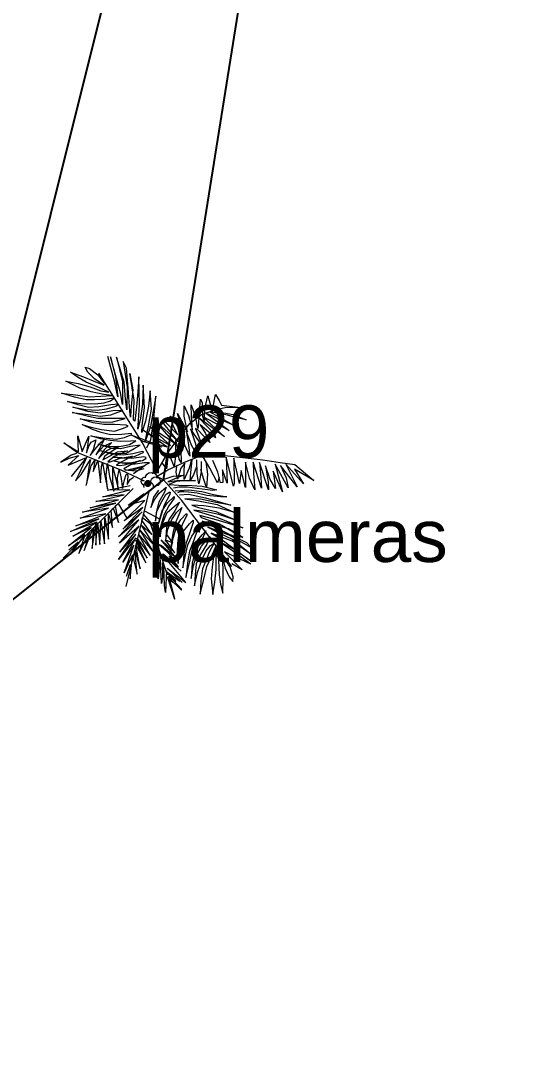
# Model space of a CAD drawing. Header units: metres. Extents: x 859577 to 860336, y 1645916 to 1646650.
# Drawn here: x 859942.75 to 859947.53, y 1645985.67 to 1645995.6 of the extents above; entities that cross this region are included whole.
import ezdxf

# ---------------------------------------------------------------- set-up
doc = ezdxf.new("R2010")
doc.units = ezdxf.units.M
doc.layers.add('A-CALZADA', color=252, linetype='Continuous')
for name, color, linetype, lineweight in [('HATCH', 253, 'Continuous', 0), ('palmeras', 174, 'Continuous', 100), ('VEGETATION', 7, 'Continuous', 0)]:
    doc.layers.add(name, color=color, linetype=linetype, lineweight=lineweight)
doc.styles.get("Standard").update_dxf_attribs({"font": 'arial.ttf'})

# ---------------------------------------------------------------- blocks, each defined once
blk = doc.blocks.new('06092026_CAMPO')
at = {"layer": 'palmeras'}
blk.add_point((859943.9624, 1645991.1666, 38.9609), dxfattribs=at)
for s, p in [('p29', (859943.9624, 1645991.4166)), ('palmeras', (859943.9624, 1645990.4166))]:
    blk.add_text(s, height=0.5, dxfattribs=at).set_placement(p)
blk = doc.blocks.new('*U19')
at = {"layer": 'VEGETATION', "extrusion": (-5.08599e-09, -1.37735e-08, 1)}
for p, q in [((18816.6199, 35232.39, 0), (18816.5844, 35232.5218, 0)), ((18816.6511, 35232.3271, 0), (18816.598, 35232.5192, 0)), ((18816.598, 35232.5192, 0), (18816.6243, 35232.4117, 0)), ((18816.6716, 35232.385, 0), (18816.6298, 35232.518, 0)), ((18816.6298, 35232.518, 0), (18816.662, 35232.3861, 0)), ((18816.4779, 35232.4379, 0), (18816.4631, 35232.4655, 0)), ((18816.4631, 35232.4655, 0), (18816.4869, 35232.4572, 0)), ((18816.4869, 35232.4572, 0), (18816.5314, 35232.4246, 0)), ((18816.6835, 35232.46, 0), (18816.6657, 35232.4949, 0)), ((18816.6657, 35232.4949, 0), (18816.6868, 35232.3584, 0)), ((18816.6946, 35232.329, 0), (18816.6835, 35232.46, 0)), ((18816.4259, 35232.4089, 0), (18816.3852, 35232.4381, 0)), ((18816.3852, 35232.4381, 0), (18816.4547, 35232.4132, 0)), ((18816.4693, 35232.385, 0), (18816.4259, 35232.4089, 0)), ((18816.4547, 35232.4132, 0), (18816.5066, 35232.3923, 0)), ((18816.5136, 35232.4023, 0), (18816.4779, 35232.4379, 0)), ((18816.5624, 35232.368, 0), (18816.5136, 35232.4023, 0)), ((18816.5314, 35232.4246, 0), (18816.5674, 35232.3745, 0)), ((18816.5351, 35232.4327, 0), (18816.7704, 35232.0552)), ((18816.6243, 35232.4117, 0), (18816.6381, 35232.3062, 0)), ((18816.7242, 35232.2889, 0), (18816.7009, 35232.4312, 0)), ((18816.7009, 35232.4312, 0), (18816.7169, 35232.3433, 0)), ((18816.7495, 35232.4129, 0), (18816.7441, 35232.3331, 0)), ((18816.7523, 35232.2632, 0), (18816.7495, 35232.4129, 0)), ((18816.4342, 35232.3521, 0), (18816.3592, 35232.3905, 0)), ((18816.3592, 35232.3905, 0), (18816.4252, 35232.3769, 0)), ((18816.4252, 35232.3769, 0), (18816.4904, 35232.3594, 0)), ((18816.4954, 35232.3341, 0), (18816.4342, 35232.3521, 0)), ((18816.5401, 35232.3538, 0), (18816.4693, 35232.385, 0)), ((18816.4904, 35232.3594, 0), (18816.547, 35232.3386, 0)), ((18816.5066, 35232.3923, 0), (18816.5624, 35232.368, 0)), ((18816.5903, 35232.3318, 0), (18816.5401, 35232.3538, 0)), ((18816.6381, 35232.3062, 0), (18816.6199, 35232.39, 0)), ((18816.662, 35232.3861, 0), (18816.663, 35232.2653, 0)), ((18816.6791, 35232.2945, 0), (18816.6716, 35232.385, 0)), ((18816.6868, 35232.3584, 0), (18816.686, 35232.2377, 0)), ((18816.7169, 35232.3433, 0), (18816.7072, 35232.2386, 0)), ((18816.7734, 35232.3693, 0), (18816.7699, 35232.2679, 0)), ((18816.7799, 35232.2477, 0), (18816.7734, 35232.3693, 0)), ((18816.4054, 35232.3045, 0), (18816.3364, 35232.3267, 0)), ((18816.3364, 35232.3267, 0), (18816.411, 35232.3175, 0)), ((18816.4687, 35232.29, 0), (18816.4054, 35232.3045, 0)), ((18816.411, 35232.3175, 0), (18816.4884, 35232.3072, 0)), ((18816.5138, 35232.2906, 0), (18816.4687, 35232.29, 0)), ((18816.4884, 35232.3072, 0), (18816.5471, 35232.3108, 0)), ((18816.5626, 35232.3183, 0), (18816.4954, 35232.3341, 0)), ((18816.5674, 35232.2925, 0), (18816.5138, 35232.2906, 0)), ((18816.547, 35232.3386, 0), (18816.5903, 35232.3318, 0)), ((18816.5471, 35232.3108, 0), (18816.6049, 35232.3137, 0)), ((18816.6049, 35232.3137, 0), (18816.5626, 35232.3183, 0)), ((18816.5643, 35232.2741, 0), (18816.5987, 35232.2851, 0)), ((18816.6181, 35232.2999, 0), (18816.5674, 35232.2925, 0)), ((18816.5987, 35232.2851, 0), (18816.6181, 35232.2999, 0)), ((18816.663, 35232.2653, 0), (18816.6511, 35232.3271, 0)), ((18816.686, 35232.2377, 0), (18816.6791, 35232.2945, 0)), ((18816.7021, 35232.2304, 0), (18816.6946, 35232.329, 0)), ((18816.7212, 35232.1854, 0), (18816.7242, 35232.2889, 0)), ((18816.7441, 35232.3331, 0), (18816.7369, 35232.2526, 0)), ((18816.8097, 35232.3386, 0), (18816.8017, 35232.2571, 0)), ((18816.8164, 35232.2408, 0), (18816.8097, 35232.3386, 0)), ((18816.84, 35232.3102, 0), (18816.8252, 35232.2306, 0)), ((18816.8282, 35232.1703, 0), (18816.84, 35232.3102, 0)), ((18817.0724, 35232.2257, 0), (18817.0777, 35232.2946, 0)), ((18817.0777, 35232.2946, 0), (18817.0868, 35232.2747, 0)), ((18817.102, 35232.2428, 0), (18817.1173, 35232.3112, 0)), ((18817.1173, 35232.3112, 0), (18817.1428, 35232.2239, 0)), ((18817.145, 35232.2403, 0), (18817.1539, 35232.2927, 0)), ((18817.1539, 35232.2927, 0), (18817.159, 35232.3195, 0)), ((18817.159, 35232.3195, 0), (18817.1784, 35232.2872, 0)), ((18817.1784, 35232.2872, 0), (18817.1898, 35232.2622, 0)), ((18816.4259, 35232.2633, 0), (18816.3688, 35232.2823, 0)), ((18816.3688, 35232.2823, 0), (18816.4407, 35232.271, 0)), ((18816.4772, 35232.2275, 0), (18816.3977, 35232.2519, 0)), ((18816.3977, 35232.2519, 0), (18816.4674, 35232.2382, 0)), ((18816.4816, 35232.2493, 0), (18816.4259, 35232.2633, 0)), ((18816.4407, 35232.271, 0), (18816.5147, 35232.2696, 0)), ((18816.4674, 35232.2382, 0), (18816.5272, 35232.2346, 0)), ((18816.5354, 35232.2529, 0), (18816.4816, 35232.2493, 0)), ((18816.5147, 35232.2696, 0), (18816.5643, 35232.2741, 0)), ((18816.5272, 35232.2346, 0), (18816.5794, 35232.2426, 0)), ((18816.5996, 35232.264, 0), (18816.5354, 35232.2529, 0)), ((18816.6114, 35232.2318, 0), (18816.5453, 35232.219, 0)), ((18816.5794, 35232.2426, 0), (18816.6273, 35232.2574, 0)), ((18816.6418, 35232.2676, 0), (18816.5996, 35232.264, 0)), ((18816.6637, 35232.2335, 0), (18816.6114, 35232.2318, 0)), ((18816.6273, 35232.2574, 0), (18816.6418, 35232.2676, 0)), ((18816.6373, 35232.2239, 0), (18816.6637, 35232.2335, 0)), ((18816.7051, 35232.1983, 0), (18816.7021, 35232.2304, 0)), ((18816.7072, 35232.2386, 0), (18816.7051, 35232.1983, 0)), ((18816.7369, 35232.2526, 0), (18816.7281, 35232.1758, 0)), ((18816.7474, 35232.1781, 0), (18816.7523, 35232.2632, 0)), ((18816.7699, 35232.2679, 0), (18816.7578, 35232.1923, 0)), ((18816.7669, 35232.153, 0), (18816.7799, 35232.2477, 0)), ((18816.8017, 35232.2571, 0), (18816.7853, 35232.1769, 0)), ((18816.7996, 35232.1413, 0), (18816.8164, 35232.2408, 0)), ((18816.8252, 35232.2306, 0), (18816.8117, 35232.148, 0)), ((18816.9918, 35232.2026, 0), (18816.9911, 35232.2589, 0)), ((18816.9911, 35232.2589, 0), (18817.0146, 35232.2062, 0)), ((18817.0298, 35232.2039, 0), (18817.0284, 35232.2645, 0)), ((18817.0284, 35232.2645, 0), (18817.0493, 35232.2026, 0)), ((18817.0835, 35232.2114, 0), (18817.1602, 35232.2394, 0)), ((18817.0868, 35232.2747, 0), (18817.0889, 35232.2074, 0)), ((18817.1, 35232.1832, 0), (18817.102, 35232.2428, 0)), ((18817.1428, 35232.2239, 0), (18817.145, 35232.2403, 0)), ((18817.1536, 35232.2307, 0), (18817.2521, 35232.2115, 0)), ((18817.1602, 35232.2394, 0), (18817.211, 35232.2499, 0)), ((18817.1898, 35232.2622, 0), (18817.2924, 35232.2503, 0)), ((18817.211, 35232.2499, 0), (18817.2577, 35232.2516, 0)), ((18817.2577, 35232.2516, 0), (18817.2924, 35232.2503, 0)), ((18816.4812, 35232.2008, 0), (18816.3937, 35232.2232, 0)), ((18816.3937, 35232.2232, 0), (18816.4797, 35232.2122, 0)), ((18816.5066, 35232.168), (18816.4359, 35232.1896)), ((18816.4359, 35232.1896), (18816.4964, 35232.1794)), ((18816.5453, 35232.219, 0), (18816.4772, 35232.2275, 0)), ((18816.4797, 35232.2122, 0), (18816.543, 35232.2027, 0)), ((18816.5312, 35232.1915, 0), (18816.4812, 35232.2008, 0)), ((18816.4964, 35232.1794), (18816.5598, 35232.1719, 0)), ((18816.5797, 35232.1914, 0), (18816.5312, 35232.1915, 0)), ((18816.543, 35232.2027, 0), (18816.5995, 35232.2104, 0)), ((18816.5598, 35232.1719, 0), (18816.611, 35232.174, 0)), ((18816.6376, 35232.191, 0), (18816.5797, 35232.1914, 0)), ((18816.5995, 35232.2104, 0), (18816.6373, 35232.2239, 0)), ((18816.611, 35232.174, 0), (18816.6766, 35232.1909, 0)), ((18816.6766, 35232.1909, 0), (18816.6376, 35232.191, 0)), ((18816.7281, 35232.1758, 0), (18816.7212, 35232.1854, 0)), ((18816.7578, 35232.1923, 0), (18816.7436, 35232.1346, 0)), ((18816.7436, 35232.1346, 0), (18816.7474, 35232.1781, 0)), ((18816.7853, 35232.1769, 0), (18816.7655, 35232.1158, 0)), ((18816.94, 35232.0602, 0), (18816.8341, 35232.1795, 0)), ((18816.8341, 35232.1795, 0), (18816.9591, 35232.0682, 0)), ((18816.8855, 35232.1601, 0), (18816.8834, 35232.1798, 0)), ((18816.8834, 35232.1798, 0), (18816.958, 35232.1039, 0)), ((18816.9327, 35232.1517, 0), (18816.916, 35232.2032, 0)), ((18816.916, 35232.2032, 0), (18816.9731, 35232.1291, 0)), ((18816.9834, 35232.121, 0), (18816.9561, 35232.2181, 0)), ((18816.9561, 35232.2181, 0), (18817.01, 35232.1194, 0)), ((18817.01, 35232.1194, 0), (18816.9918, 35232.2026, 0)), ((18817.0146, 35232.2062, 0), (18817.0359, 35232.1287, 0)), ((18817.022, 35232.1644, 0), (18817.0835, 35232.2114, 0)), ((18817.0359, 35232.1287, 0), (18817.0298, 35232.2039, 0)), ((18817.0493, 35232.2026, 0), (18817.0618, 35232.139, 0)), ((18817.0682, 35232.1431, 0), (18817.0724, 35232.2257, 0)), ((18817.2069, 35232.0935, 0), (18817.0716, 35232.192, 0)), ((18817.0716, 35232.192, 0), (18817.1539, 35232.1079, 0)), ((18817.0889, 35232.2074, 0), (18817.0955, 35232.1735, 0)), ((18817.2318, 35232.1266, 0), (18817.0899, 35232.2019, 0)), ((18817.0899, 35232.2019, 0), (18817.2069, 35232.0935, 0)), ((18817.0955, 35232.1735, 0), (18817.1, 35232.1832, 0)), ((18817.2609, 35232.1513, 0), (18817.1106, 35232.2179, 0)), ((18817.1106, 35232.2179, 0), (18817.2318, 35232.1266, 0)), ((18817.2231, 35232.2092, 0), (18817.1289, 35232.226, 0)), ((18817.1289, 35232.226, 0), (18817.2609, 35232.1513, 0)), ((18817.2698, 35232.1949, 0), (18817.2231, 35232.2092, 0)), ((18817.2521, 35232.2115, 0), (18817.3223, 35232.183, 0)), ((18817.3223, 35232.183, 0), (18817.2698, 35232.1949, 0)), ((18816.5025, 35232.1323), (18816.4473, 35232.1581)), ((18816.4473, 35232.1581), (18816.4935, 35232.1452)), ((18816.4935, 35232.1452), (18816.5498, 35232.1321)), ((18816.5482, 35232.1163), (18816.5025, 35232.1323)), ((18816.562, 35232.1597, 0), (18816.5066, 35232.168)), ((18816.5498, 35232.1321), (18816.6196, 35232.1234)), ((18816.6191, 35232.1589, 0), (18816.562, 35232.1597, 0)), ((18816.6821, 35232.1553, 0), (18816.6191, 35232.1589, 0)), ((18816.6196, 35232.1234), (18816.6682, 35232.1386, 0)), ((18816.6682, 35232.1386, 0), (18816.6929, 35232.1507, 0)), ((18816.6929, 35232.1507, 0), (18816.6821, 35232.1553, 0)), ((18816.7655, 35232.1158, 0), (18816.7669, 35232.153, 0)), ((18816.8988, 35232.04, 0), (18816.7748, 35232.1273, 0)), ((18816.7748, 35232.1273, 0), (18816.9177, 35232.0464, 0)), ((18816.8117, 35232.148, 0), (18816.7833, 35232.068)), ((18816.7833, 35232.068), (18816.7996, 35232.1413, 0)), ((18816.9177, 35232.0464, 0), (18816.8061, 35232.149, 0)), ((18816.8061, 35232.149, 0), (18816.94, 35232.0602, 0)), ((18816.8141, 35232.0791, 0), (18816.8282, 35232.1703, 0)), ((18816.9591, 35232.0682, 0), (18816.8855, 35232.1601, 0)), ((18816.958, 35232.1039, 0), (18816.9327, 35232.1517, 0)), ((18816.9675, 35232.0974, 0), (18817.022, 35232.1644, 0)), ((18816.9731, 35232.1291, 0), (18816.9834, 35232.121, 0)), ((18817.0299, 35232.0493, 0), (18817.0012, 35232.1244, 0)), ((18817.0012, 35232.1244, 0), (18817.0146, 35232.05, 0)), ((18817.0893, 35232.0432, 0), (18817.026, 35232.1361, 0)), ((18817.026, 35232.1361, 0), (18817.0523, 35232.0551, 0)), ((18817.0637, 35232.1301, 0), (18817.0526, 35232.1372, 0)), ((18817.0526, 35232.1372, 0), (18817.0893, 35232.0432, 0)), ((18817.0618, 35232.139, 0), (18817.0682, 35232.1431, 0)), ((18817.1278, 35232.062, 0), (18817.0637, 35232.1301, 0)), ((18817.1579, 35232.0885, 0), (18817.0762, 35232.1566, 0)), ((18817.0762, 35232.1566, 0), (18817.1061, 35232.1116, 0)), ((18816.427, 35232.0136, 0), (18816.4242, 35232.098)), ((18816.4242, 35232.098), (18816.4476, 35232.0154, 0)), ((18816.4476, 35232.0154, 0), (18816.482, 35232.0961)), ((18816.482, 35232.0961), (18816.4711, 35232.007, 0)), ((18816.483, 35232.0441), (18816.4944, 35232.0652)), ((18816.5451, 35232.0829), (18816.4931, 35232.0987)), ((18816.4931, 35232.0987), (18816.558, 35232.0869)), ((18816.4944, 35232.0652), (18816.5197, 35232.0776)), ((18816.5197, 35232.0776), (18816.506, 35232.0239, 0)), ((18816.5155, 35232.0263, 0), (18816.5486, 35232.0639)), ((18816.5621, 35232.0775), (18816.5426, 35232.0363)), ((18816.5966, 35232.0741), (18816.5451, 35232.0829)), ((18816.5986, 35232.1043), (18816.5482, 35232.1163)), ((18816.5486, 35232.0639), (18816.5621, 35232.0775)), ((18816.558, 35232.0869), (18816.6284, 35232.0798)), ((18816.6518, 35232.0684), (18816.5966, 35232.0741)), ((18816.6583, 35232.1057), (18816.5986, 35232.1043)), ((18816.6284, 35232.0798), (18816.6727, 35232.089)), ((18816.7057, 35232.0695), (18816.6518, 35232.0684)), ((18816.7079, 35232.1103, 0), (18816.6583, 35232.1057)), ((18816.6727, 35232.089), (18816.7129, 35232.1053, 0)), ((18816.6999, 35232.0523), (18816.7342, 35232.0714)), ((18816.7342, 35232.0714), (18816.7057, 35232.0695)), ((18816.7129, 35232.1053, 0), (18816.7079, 35232.1103, 0)), ((18816.7776, 35232.0666), (18816.7105, 35232.1019)), ((18816.7105, 35232.1019), (18816.7616, 35232.0848)), ((18816.7616, 35232.0848), (18816.8066, 35232.066)), ((18816.8737, 35232.0378), (18816.7776, 35232.0666)), ((18816.7929, 35232.0348), (18816.8141, 35232.0791, 0)), ((18816.8066, 35232.066), (18816.8988, 35232.04, 0)), ((18816.9048, 35232.0085), (18816.9675, 35232.0974, 0)), ((18816.9462, 35232.0739, 0), (18816.9427, 35232.0638, 0)), ((18816.9427, 35232.0638, 0), (18816.9465, 35232.0043)), ((18816.9561, 35232.0408, 0), (18816.9462, 35232.0739, 0)), ((18816.9764, 35232.1115, 0), (18816.9704, 35232.1068, 0)), ((18816.9704, 35232.1068, 0), (18816.9744, 35232.0242, 0)), ((18816.995, 35232.0494, 0), (18816.9764, 35232.1115, 0)), ((18817.1061, 35232.1116, 0), (18817.1278, 35232.062, 0)), ((18817.1539, 35232.1079, 0), (18817.1579, 35232.0885, 0)), ((18816.418, 35232.0089, 0), (18816.3498, 35232.061, 0)), ((18816.3498, 35232.061, 0), (18816.427, 35232.0136, 0)), ((18816.6549, 35231.9144, 0), (18816.418, 35232.0089, 0)), ((18816.4711, 35232.007, 0), (18816.483, 35232.0441)), ((18816.4899, 35231.9928, 0), (18816.5155, 35232.0263, 0)), ((18816.506, 35232.0239, 0), (18816.4899, 35231.9928, 0)), ((18816.5201, 35231.9974, 0), (18816.5603, 35232.0433)), ((18816.5426, 35232.0363), (18816.5201, 35231.9974, 0)), ((18816.6062, 35232.0309), (18816.5334, 35232.0538)), ((18816.5334, 35232.0538), (18816.6003, 35232.0407)), ((18816.5643, 35232.0244), (18816.5335, 35231.9778, 0)), ((18816.5335, 35231.9778, 0), (18816.5791, 35232.0201)), ((18816.6045, 35231.9998), (18816.5474, 35232.0188, 0)), ((18816.5474, 35232.0188, 0), (18816.6187, 35232.004)), ((18816.5571, 35231.9707, 0), (18816.635, 35232.0129)), ((18816.5603, 35232.0433), (18816.6052, 35232.0625)), ((18816.6052, 35232.0625), (18816.5643, 35232.0244)), ((18816.6452, 35232.0407), (18816.5684, 35231.989, 0)), ((18816.5791, 35232.0201), (18816.6039, 35232.0319)), ((18816.6003, 35232.0407), (18816.6561, 35232.0429)), ((18816.6039, 35232.0319), (18816.6452, 35232.0407)), ((18816.6514, 35232.029), (18816.6062, 35232.0309)), ((18816.6883, 35232.0181), (18816.6185, 35231.9877, 0)), ((18816.635, 35232.0129), (18816.6883, 35232.0181)), ((18816.7045, 35232.041), (18816.6514, 35232.029)), ((18816.6561, 35232.0429), (18816.6999, 35232.0523)), ((18816.6818, 35232.0062), (18816.7251, 35232.0307)), ((18816.7563, 35232.0479), (18816.7045, 35232.041)), ((18816.767, 35232.0149), (18816.718, 35232.0032)), ((18816.7251, 35232.0307), (18816.7563, 35232.0479)), ((18816.7301, 35231.9905), (18816.7754, 35232.0117)), ((18816.7754, 35232.0117), (18816.767, 35232.0149)), ((18816.7704, 35232.0552), (18816.8376, 35231.926)), ((18816.8393, 35231.8943, 0), (18816.9048, 35232.0085)), ((18816.9041, 35232.0191), (18816.9036, 35232.0026)), ((18816.938, 35231.9347), (18816.9041, 35232.0191)), ((18816.9648, 35231.9741), (18816.9561, 35232.0408, 0)), ((18816.9744, 35232.0242, 0), (18816.9758, 35231.9552)), ((18817.0219, 35231.9899, 0), (18816.995, 35232.0494, 0)), ((18817.0146, 35232.05, 0), (18817.0219, 35231.9899, 0)), ((18817.0585, 35231.9992, 0), (18817.0299, 35232.0493, 0)), ((18817.0523, 35232.0551, 0), (18817.0585, 35231.9992, 0)), ((18816.3885, 35231.9948, 0), (18816.3336, 35231.958, 0)), ((18816.3336, 35231.958, 0), (18816.3785, 35231.9784, 0)), ((18816.4298, 35231.993, 0), (18816.3718, 35231.9425, 0)), ((18816.3718, 35231.9425, 0), (18816.471, 35231.9834, 0)), ((18816.3785, 35231.9784, 0), (18816.4298, 35231.993, 0)), ((18816.471, 35231.9834, 0), (18816.3881, 35231.8811, 0)), ((18816.4169, 35232.0048, 0), (18816.3885, 35231.9948, 0)), ((18816.4734, 35231.9893, 0), (18816.429, 35231.894, 0)), ((18816.4419, 35231.8916, 0), (18816.4917, 35231.9716, 0)), ((18816.4917, 35231.9716, 0), (18816.4827, 35231.932, 0)), ((18816.4945, 35231.9386, 0), (18816.5153, 35231.968, 0)), ((18816.5153, 35231.968, 0), (18816.5062, 35231.9084, 0)), ((18816.5062, 35231.9084, 0), (18816.5311, 35231.9649, 0)), ((18816.5311, 35231.9649, 0), (18816.5449, 35231.8469, 0)), ((18816.5506, 35231.9342, 0), (18816.5558, 35231.9549, 0)), ((18816.5558, 35231.9549, 0), (18816.5674, 35231.8841, 0)), ((18816.5684, 35231.989, 0), (18816.5571, 35231.9707, 0)), ((18816.6185, 35231.9877, 0), (18816.5837, 35231.96, 0)), ((18816.5837, 35231.96, 0), (18816.5966, 35231.9588, 0)), ((18816.5966, 35231.9588, 0), (18816.6493, 35231.9793, 0)), ((18816.6665, 35231.9956), (18816.6045, 35231.9998)), ((18816.7126, 35231.9774), (18816.6114, 35231.9846, 0)), ((18816.6114, 35231.9846, 0), (18816.6817, 35231.979)), ((18816.6609, 35231.9521, 0), (18816.6169, 35231.9644, 0)), ((18816.6169, 35231.9644, 0), (18816.6666, 35231.9538, 0)), ((18816.6187, 35232.004), (18816.6818, 35232.0062)), ((18816.7135, 35231.9897), (18816.6426, 35231.9515, 0)), ((18816.6493, 35231.9793, 0), (18816.7135, 35231.9897)), ((18816.7174, 35231.9447, 0), (18816.6609, 35231.9521, 0)), ((18816.718, 35232.0032), (18816.6665, 35231.9956)), ((18816.6666, 35231.9538, 0), (18816.7119, 35231.9568, 0)), ((18816.6727, 35231.9432, 0), (18816.7565, 35231.9672)), ((18816.6817, 35231.979), (18816.7301, 35231.9905)), ((18816.7565, 35231.9672), (18816.6992, 35231.9407, 0)), ((18816.7119, 35231.9568, 0), (18816.7691, 35231.9662)), ((18816.7765, 35231.9861), (18816.7126, 35231.9774)), ((18816.779, 35231.9544), (18816.7174, 35231.9447, 0)), ((18816.7626, 35231.9309, 0), (18816.8072, 35231.9538)), ((18816.7691, 35231.9662), (18816.7875, 35231.9769)), ((18816.7891, 35231.9826), (18816.7765, 35231.9861)), ((18816.8072, 35231.9538), (18816.779, 35231.9544)), ((18816.7875, 35231.9769), (18816.7891, 35231.9826)), ((18816.8974, 35231.9224), (18816.8749, 35231.9526)), ((18816.9036, 35232.0026), (18816.8998, 35231.9495)), ((18816.905, 35231.9171), (18816.9935, 35231.9586)), ((18816.9465, 35232.0043), (18816.938, 35231.9347)), ((18816.9758, 35231.9552), (18816.9648, 35231.9741)), ((18816.9954, 35231.9527), (18816.9729, 35231.9252)), ((18816.9922, 35231.9192), (18816.9954, 35231.9527)), ((18816.9935, 35231.9586), (18817.0691, 35231.9874, 0)), ((18817.0301, 35231.9703), (18817.0177, 35231.925)), ((18817.0276, 35231.9026), (18817.0349, 35231.9703)), ((18817.0349, 35231.9703), (18817.0301, 35231.9703)), ((18817.0605, 35231.8936), (18817.0591, 35231.9709)), ((18817.0691, 35231.9874, 0), (18817.1045, 35231.992, 0)), ((18817.0827, 35231.9607), (18817.0813, 35231.9059)), ((18817.129, 35231.9263), (18817.0927, 35231.9861, 0)), ((18817.1045, 35231.992, 0), (18817.1783, 35231.9969, 0)), ((18817.1068, 35231.9601, 0), (18817.1155, 35231.8945)), ((18817.1714, 35231.9045), (18817.144, 35231.9664, 0)), ((18817.1783, 35231.9969, 0), (18817.4105, 35231.9709, 0)), ((18817.2544, 35231.8292), (18817.216, 35231.9838, 0)), ((18817.216, 35231.9838, 0), (18817.2203, 35231.8453)), ((18817.2875, 35231.8433), (18817.2568, 35231.9785, 0)), ((18817.2568, 35231.9785, 0), (18817.2575, 35231.8464)), ((18817.3406, 35231.8732, 0), (18817.3185, 35231.9587, 0)), ((18817.3185, 35231.9587, 0), (18817.3192, 35231.8231)), ((18817.4048, 35231.8188), (18817.3593, 35231.9586, 0)), ((18817.3593, 35231.9586, 0), (18817.3608, 35231.8991, 0)), ((18817.4407, 35231.8109), (18817.3935, 35231.9561, 0)), ((18817.3935, 35231.9561, 0), (18817.4003, 35231.8759, 0)), ((18817.4105, 35231.9709, 0), (18817.5037, 35231.9558, 0)), ((18817.5037, 35231.9558, 0), (18817.5816, 35231.9449, 0)), ((18816.4682, 35231.8325, 0), (18816.4945, 35231.9386, 0)), ((18816.4827, 35231.932, 0), (18816.4701, 35231.8424, 0)), ((18816.5449, 35231.8469, 0), (18816.5506, 35231.9342, 0)), ((18816.5745, 35231.8881, 0), (18816.5818, 35231.9501, 0)), ((18816.5818, 35231.9501, 0), (18816.5933, 35231.8809, 0)), ((18816.6105, 35231.8615, 0), (18816.6112, 35231.9292, 0)), ((18816.6112, 35231.9292, 0), (18816.6263, 35231.8685, 0)), ((18816.6426, 35231.9515, 0), (18816.6308, 35231.9416, 0)), ((18816.6308, 35231.9416, 0), (18816.6461, 35231.9409, 0)), ((18816.6353, 35231.8749, 0), (18816.6448, 35231.9173, 0)), ((18816.6448, 35231.9173, 0), (18816.6536, 35231.8807, 0)), ((18816.6461, 35231.9409, 0), (18816.6727, 35231.9432, 0)), ((18816.7789, 35231.8561, 0), (18816.6549, 35231.9144, 0)), ((18816.6992, 35231.9407, 0), (18816.6703, 35231.9215, 0)), ((18816.6703, 35231.9215, 0), (18816.6856, 35231.9155, 0)), ((18816.6748, 35231.9154, 0), (18816.719, 35231.9176, 0)), ((18816.7316, 35231.9091, 0), (18816.6748, 35231.9154, 0)), ((18816.6856, 35231.9155, 0), (18816.7057, 35231.9213, 0)), ((18816.7057, 35231.9213, 0), (18816.7829, 35231.9393)), ((18816.719, 35231.9176, 0), (18816.7626, 35231.9309, 0)), ((18816.7829, 35231.9393), (18816.7202, 35231.8959, 0)), ((18816.7768, 35231.9217, 0), (18816.7316, 35231.9091, 0)), ((18816.8242, 35231.897, 0), (18816.82, 35231.8973, 0)), ((18816.843, 35231.8817, 0), (18816.905, 35231.9171)), ((18816.8998, 35231.9495), (18816.8974, 35231.9224)), ((18816.948, 35231.9052), (18816.9529, 35231.9359)), ((18816.955, 35231.8663, 0), (18816.948, 35231.9052)), ((18816.9729, 35231.9252), (18816.955, 35231.8663, 0)), ((18817.0177, 35231.925), (18816.9921, 35231.8661)), ((18816.9921, 35231.8661), (18816.9922, 35231.9192)), ((18817.0239, 35231.8595), (18817.0276, 35231.9026)), ((18817.0548, 35231.9289), (18817.0417, 35231.8907)), ((18817.0813, 35231.9059), (18817.0705, 35231.8416)), ((18817.0953, 35231.871), (18817.0807, 35231.9189)), ((18817.1684, 35231.8484), (18817.129, 35231.9263)), ((18817.1861, 35231.8483), (18817.1714, 35231.9045)), ((18817.2203, 35231.8453), (18817.1957, 35231.9167)), ((18817.1957, 35231.9167), (18817.1979, 35231.849)), ((18817.2955, 35231.914, 0), (18817.2875, 35231.8433)), ((18817.3192, 35231.8231), (18817.2955, 35231.914, 0)), ((18817.3608, 35231.8991, 0), (18817.3682, 35231.8095)), ((18817.451, 35231.8646, 0), (18817.4253, 35231.939, 0)), ((18817.4253, 35231.939, 0), (18817.4403, 35231.851, 0)), ((18817.5168, 35231.8001), (18817.4664, 35231.9106, 0)), ((18817.4664, 35231.9106, 0), (18817.4784, 35231.8167)), ((18817.5463, 35231.8212, 0), (18817.4765, 35231.9476, 0)), ((18817.4765, 35231.9476, 0), (18817.5168, 35231.8001)), ((18817.5935, 35231.8257, 0), (18817.506, 35231.9392, 0)), ((18817.506, 35231.9392, 0), (18817.5364, 35231.8738, 0)), ((18817.6278, 35231.8416, 0), (18817.5338, 35231.9474, 0)), ((18817.5338, 35231.9474, 0), (18817.5935, 35231.8257, 0)), ((18817.6833, 35231.8608, 0), (18817.5797, 35231.9196, 0)), ((18817.5797, 35231.9196, 0), (18817.6278, 35231.8416, 0)), ((18817.5816, 35231.9449, 0), (18817.6833, 35231.8608, 0)), ((18816.429, 35231.894, 0), (18816.4111, 35231.8575, 0)), ((18816.4111, 35231.8575, 0), (18816.4419, 35231.8916, 0)), ((18816.5674, 35231.8841, 0), (18816.5832, 35231.8149, 0)), ((18816.5832, 35231.8149, 0), (18816.5745, 35231.8881, 0)), ((18816.5933, 35231.8809, 0), (18816.6155, 35231.8025, 0)), ((18816.6155, 35231.8025, 0), (18816.6105, 35231.8615, 0)), ((18816.6263, 35231.8685, 0), (18816.6391, 35231.8142, 0)), ((18816.6391, 35231.8142, 0), (18816.6353, 35231.8749, 0)), ((18816.6536, 35231.8807, 0), (18816.6629, 35231.8165, 0)), ((18816.6629, 35231.8165, 0), (18816.6725, 35231.8642, 0)), ((18816.6725, 35231.8642, 0), (18816.6813, 35231.8924, 0)), ((18816.6813, 35231.8924, 0), (18816.6867, 35231.8948, 0)), ((18816.6867, 35231.8948, 0), (18816.6902, 35231.8848, 0)), ((18816.6902, 35231.8848, 0), (18816.6877, 35231.8394, 0)), ((18816.6877, 35231.8394, 0), (18816.7031, 35231.8653, 0)), ((18816.7031, 35231.8653, 0), (18816.7209, 35231.8777, 0)), ((18816.7659, 35231.8591, 0), (18816.7654, 35231.8558, 0)), ((18816.8097, 35231.8483, 0), (18816.8056, 35231.8498, 0)), ((18816.8392, 35231.8939, 0), (18816.8393, 35231.8943, 0)), ((18816.8489, 35231.8735, 0), (18816.8424, 35231.875, 0)), ((18816.8431, 35231.8816, 0), (18816.8482, 35231.8808, 0)), ((18816.8482, 35231.8808, 0), (18816.8588, 35231.8753, 0)), ((18816.8588, 35231.8753, 0), (18816.8807, 35231.8635, 0)), ((18816.9775, 35231.7547, 0), (18816.8807, 35231.8635, 0)), ((18816.8847, 35231.8677, 0), (18816.9331, 35231.884)), ((18816.9532, 35231.8745), (18816.9042, 35231.8535, 0)), ((18816.9042, 35231.8535, 0), (18816.9526, 35231.8604, 0)), ((18816.9491, 35231.8538, 0), (18816.9094, 35231.8393, 0)), ((18816.9331, 35231.884), (18816.9893, 35231.8879)), ((18816.9873, 35231.8584), (18816.9491, 35231.8538, 0)), ((18816.9526, 35231.8604, 0), (18817.0085, 35231.8607)), ((18816.9893, 35231.8879), (18816.9532, 35231.8745)), ((18817.051, 35231.8606), (18816.9873, 35231.8584)), ((18817.0085, 35231.8607), (18817.051, 35231.8606)), ((18817.0417, 35231.8907), (18817.0239, 35231.8595)), ((18817.0705, 35231.8416), (18817.0605, 35231.8936)), ((18817.111, 35231.8233), (18817.0953, 35231.871)), ((18817.1155, 35231.8945), (18817.111, 35231.8233)), ((18817.1779, 35231.8767), (18817.1684, 35231.8484)), ((18817.1979, 35231.849), (18817.1861, 35231.8483)), ((18817.2575, 35231.8464), (18817.2544, 35231.8292)), ((18817.3682, 35231.8095), (18817.3406, 35231.8732, 0)), ((18817.4003, 35231.8759, 0), (18817.4048, 35231.8188)), ((18817.4403, 35231.851, 0), (18817.4407, 35231.8109)), ((18817.4784, 35231.8167), (18817.451, 35231.8646, 0)), ((18817.5364, 35231.8738, 0), (18817.5463, 35231.8212, 0)), ((18816.3455, 35231.4448, 0), (18816.7194, 35231.8171, 0)), ((18816.5571, 35231.7726, 0), (18816.7021, 35231.81, 0)), ((18816.5812, 35231.8083, 0), (18816.7041, 35231.834, 0)), ((18816.7021, 35231.81, 0), (18816.5812, 35231.8083, 0)), ((18816.6813, 35231.2949, 0), (18816.8056, 35231.8077, 0)), ((18816.6924, 35231.728, 0), (18816.7776, 35231.7904, 0)), ((18816.8551, 35231.8081, 0), (18816.8271, 35231.7705, 0)), ((18816.8306, 35231.7557, 0), (18816.8585, 35231.7916, 0)), ((18816.8547, 35231.8325, 0), (18816.8343, 35231.8301, 0)), ((18816.8864, 35231.7986, 0), (18816.8554, 35231.7445, 0)), ((18816.8585, 35231.7916, 0), (18816.8959, 35231.8252, 0)), ((18816.8959, 35231.8252, 0), (18816.8864, 35231.7986, 0)), ((18816.8939, 35231.7851, 0), (18816.9105, 35231.7985, 0)), ((18816.9094, 35231.8393, 0), (18816.962, 35231.8349, 0)), ((18816.9105, 35231.7985, 0), (18816.9164, 35231.798, 0)), ((18816.9164, 35231.798, 0), (18816.9151, 35231.785, 0)), ((18816.9648, 35231.825, 0), (18816.9341, 35231.8192, 0)), ((18816.9435, 35231.805, 0), (18817.0155, 35231.8095, 0)), ((18816.9701, 35231.799, 0), (18816.9553, 35231.7943, 0)), ((18816.962, 35231.8349, 0), (18817.032, 35231.833, 0)), ((18817.0079, 35231.8241, 0), (18816.9648, 35231.825, 0)), ((18816.9665, 35231.783, 0), (18817.0154, 35231.7871, 0)), ((18816.989, 35231.7994, 0), (18816.9701, 35231.799, 0)), ((18817.0154, 35231.7977, 0), (18816.989, 35231.7994, 0)), ((18817.0881, 35231.8139, 0), (18817.0079, 35231.8241, 0)), ((18817.0609, 35231.7921, 0), (18817.0154, 35231.7977, 0)), ((18817.0154, 35231.7871, 0), (18817.1056, 35231.7677, 0)), ((18817.0155, 35231.8095, 0), (18817.085, 35231.8015, 0)), ((18817.032, 35231.833, 0), (18817.0881, 35231.8305)), ((18817.1121, 35231.7808, 0), (18817.0609, 35231.7921, 0)), ((18817.085, 35231.8015, 0), (18817.1486, 35231.7854, 0)), ((18817.0881, 35231.8305), (18817.1659, 35231.8101)), ((18817.1435, 35231.8067), (18817.0881, 35231.8139, 0)), ((18817.1659, 35231.8101), (18817.1435, 35231.8067)), ((18816.4489, 35231.6911, 0), (18816.6273, 35231.7396, 0)), ((18816.4899, 35231.7147, 0), (18816.6415, 35231.7574, 0)), ((18816.6273, 35231.7396, 0), (18816.4899, 35231.7147, 0)), ((18816.5201, 35231.7476, 0), (18816.6712, 35231.7829, 0)), ((18816.6415, 35231.7574, 0), (18816.5201, 35231.7476, 0)), ((18816.6712, 35231.7829, 0), (18816.5571, 35231.7726, 0)), ((18816.6259, 35231.7245, 0), (18816.6392, 35231.7367, 0)), ((18816.6392, 35231.7367, 0), (18816.685, 35231.6587, 0)), ((18816.672, 35231.6443, 0), (18816.7823, 35231.7533, 0)), ((18816.7823, 35231.7533, 0), (18816.6924, 35231.728, 0)), ((18816.8271, 35231.7705, 0), (18816.8128, 35231.7151, 0)), ((18816.8128, 35231.7151, 0), (18816.8306, 35231.7557, 0)), ((18816.8554, 35231.7445, 0), (18816.8422, 35231.6891, 0)), ((18816.8458, 35231.6938, 0), (18816.8648, 35231.735, 0)), ((18816.8648, 35231.735, 0), (18816.8939, 35231.7851, 0)), ((18816.8748, 35231.6989, 0), (18816.9027, 35231.7401, 0)), ((18816.9151, 35231.785, 0), (18816.8843, 35231.7284, 0)), ((18816.9027, 35231.7401, 0), (18816.9387, 35231.7748, 0)), ((18816.9387, 35231.7659, 0), (18816.9102, 35231.7242, 0)), ((18816.9385, 35231.7211, 0), (18816.9657, 35231.7441, 0)), ((18816.9387, 35231.7748, 0), (18816.9387, 35231.7659, 0)), ((18816.9657, 35231.7441, 0), (18816.9408, 35231.6982, 0)), ((18817.2466, 35231.4005, 0), (18816.9775, 35231.7547, 0)), ((18817.079, 35231.7602, 0), (18816.9941, 35231.7622, 0)), ((18816.9941, 35231.7622, 0), (18817.0683, 35231.7513, 0)), ((18817.0683, 35231.7513, 0), (18817.1673, 35231.7316, 0)), ((18817.161, 35231.7434, 0), (18817.079, 35231.7602, 0)), ((18817.1056, 35231.7677, 0), (18817.2406, 35231.729, 0)), ((18817.1846, 35231.7735, 0), (18817.1121, 35231.7808, 0)), ((18817.1486, 35231.7854, 0), (18817.2193, 35231.7727)), ((18817.2406, 35231.729, 0), (18817.161, 35231.7434, 0)), ((18817.1673, 35231.7316, 0), (18817.2563, 35231.6906, 0)), ((18817.2193, 35231.7727), (18817.1846, 35231.7735, 0)), ((18816.413, 35231.6177, 0), (18816.5728, 35231.6826, 0)), ((18816.4368, 35231.6592, 0), (18816.5883, 35231.7117, 0)), ((18816.5728, 35231.6826, 0), (18816.4368, 35231.6592, 0)), ((18816.5883, 35231.7117, 0), (18816.4489, 35231.6911, 0)), ((18816.588, 35231.5473, 0), (18816.5868, 35231.6796, 0)), ((18816.5868, 35231.6796, 0), (18816.6082, 35231.6088, 0)), ((18816.6022, 35231.7019, 0), (18816.6129, 35231.7123, 0)), ((18816.6082, 35231.6088, 0), (18816.6022, 35231.7019, 0)), ((18816.6129, 35231.7123, 0), (18816.6414, 35231.6365, 0)), ((18816.6414, 35231.6365, 0), (18816.6259, 35231.7245, 0)), ((18816.6407, 35231.559, 0), (18816.7675, 35231.6935, 0)), ((18816.6634, 35231.6006, 0), (18816.7703, 35231.7162, 0)), ((18816.7675, 35231.6935, 0), (18816.6634, 35231.6006, 0)), ((18816.7703, 35231.7162, 0), (18816.672, 35231.6443, 0)), ((18816.7742, 35231.6799, 0), (18816.7792, 35231.6972, 0)), ((18816.8335, 35231.613, 0), (18816.7742, 35231.6799, 0)), ((18816.7792, 35231.6972, 0), (18816.859, 35231.6547, 0)), ((18816.838, 35231.6436, 0), (18816.8458, 35231.6938, 0)), ((18816.8422, 35231.6891, 0), (18816.838, 35231.6436, 0)), ((18816.8843, 35231.7284, 0), (18816.855, 35231.6313, 0)), ((18816.855, 35231.6313, 0), (18816.8748, 35231.6989, 0)), ((18816.8848, 35231.6788, 0), (18816.8667, 35231.6194, 0)), ((18816.8757, 35231.6312, 0), (18816.9002, 35231.6894, 0)), ((18816.9102, 35231.7242, 0), (18816.8848, 35231.6788, 0)), ((18816.9002, 35231.6894, 0), (18816.9385, 35231.7211, 0)), ((18816.9408, 35231.6982, 0), (18816.9106, 35231.6528, 0)), ((18816.9253, 35231.6522, 0), (18816.9497, 35231.6899, 0)), ((18816.9679, 35231.6892, 0), (18816.9477, 35231.6392, 0)), ((18816.9497, 35231.6899, 0), (18816.9798, 35231.7151, 0)), ((18816.9798, 35231.7151, 0), (18816.9679, 35231.6892, 0)), ((18816.9743, 35231.6514, 0), (18817.0039, 35231.6832, 0)), ((18817.0068, 35231.6767, 0), (18816.9849, 35231.632, 0)), ((18817.0039, 35231.6832, 0), (18817.0068, 35231.6767, 0)), ((18817.0965, 35231.7253, 0), (18817.0324, 35231.7285, 0)), ((18817.0324, 35231.7285, 0), (18817.0677, 35231.7166, 0)), ((18817.1012, 35231.6941, 0), (18817.0422, 35231.7014, 0)), ((18817.0422, 35231.7014, 0), (18817.0841, 35231.6895, 0)), ((18817.0677, 35231.7166, 0), (18817.1608, 35231.6951, 0)), ((18817.0841, 35231.6895, 0), (18817.1654, 35231.6637, 0)), ((18817.1774, 35231.7121, 0), (18817.0965, 35231.7253, 0)), ((18817.1761, 35231.6785, 0), (18817.1012, 35231.6941, 0)), ((18817.1608, 35231.6951, 0), (18817.2722, 35231.6457, 0)), ((18817.2722, 35231.6457, 0), (18817.1761, 35231.6785, 0)), ((18817.2563, 35231.6906, 0), (18817.1774, 35231.7121, 0)), ((18816.3856, 35231.5875, 0), (18816.536, 35231.6557, 0)), ((18816.5251, 35231.6375, 0), (18816.3856, 35231.5875, 0)), ((18816.3978, 35231.5633, 0), (18816.5251, 35231.6375, 0)), ((18816.536, 35231.6557, 0), (18816.413, 35231.6177, 0)), ((18816.5007, 35231.4976, 0), (18816.5192, 35231.6281, 0)), ((18816.5192, 35231.6281, 0), (18816.5202, 35231.5142, 0)), ((18816.5202, 35231.5142, 0), (18816.5295, 35231.6338, 0)), ((18816.5295, 35231.6338, 0), (18816.5423, 35231.5183, 0)), ((18816.5423, 35231.5183, 0), (18816.5475, 35231.6437, 0)), ((18816.5475, 35231.6437, 0), (18816.5662, 35231.5219, 0)), ((18816.5662, 35231.5219, 0), (18816.5674, 35231.6611, 0)), ((18816.5674, 35231.6611, 0), (18816.588, 35231.5473, 0)), ((18816.7489, 35231.6494, 0), (18816.6407, 35231.559, 0)), ((18816.6471, 35231.5254, 0), (18816.7489, 35231.6494, 0)), ((18816.8345, 35231.509, 0), (18816.7643, 35231.6212, 0)), ((18816.7643, 35231.6212, 0), (18816.8196, 35231.572, 0)), ((18816.7658, 35231.6483, 0), (18816.7695, 35231.6627, 0)), ((18816.8196, 35231.572, 0), (18816.7658, 35231.6483, 0)), ((18816.7695, 35231.6627, 0), (18816.8335, 35231.613, 0)), ((18816.9028, 35231.3546, 0), (18816.8128, 35231.6245, 0)), ((18816.8642, 35231.5593, 0), (18816.8757, 35231.6312, 0)), ((18816.9106, 35231.6528, 0), (18816.8964, 35231.6099, 0)), ((18816.9034, 35231.6009, 0), (18816.9253, 35231.6522, 0)), ((18816.9477, 35231.6392, 0), (18816.9333, 35231.5855, 0)), ((18816.9499, 35231.6132, 0), (18816.9743, 35231.6514, 0)), ((18816.9849, 35231.632, 0), (18816.9623, 35231.5766, 0)), ((18816.9876, 35231.5895, 0), (18817.0191, 35231.6295, 0)), ((18817.0191, 35231.6295, 0), (18817.0392, 35231.6483, 0)), ((18817.0396, 35231.6365, 0), (18817.0206, 35231.5765, 0)), ((18817.0392, 35231.6483, 0), (18817.0396, 35231.6365, 0)), ((18817.15, 35231.6532, 0), (18817.0751, 35231.6723, 0)), ((18817.0751, 35231.6723, 0), (18817.0817, 35231.6623, 0)), ((18817.0817, 35231.6623, 0), (18817.1794, 35231.6283, 0)), ((18817.1264, 35231.6304, 0), (18817.088, 35231.6428, 0)), ((18817.088, 35231.6428, 0), (18817.1169, 35231.6285, 0)), ((18817.1169, 35231.6285, 0), (18817.2064, 35231.5865, 0)), ((18817.2277, 35231.6022, 0), (18817.1264, 35231.6304, 0)), ((18817.2278, 35231.6312, 0), (18817.15, 35231.6532, 0)), ((18817.1654, 35231.6637, 0), (18817.3044, 35231.6079, 0)), ((18817.1794, 35231.6283, 0), (18817.3042, 35231.556, 0)), ((18817.3044, 35231.6079, 0), (18817.2278, 35231.6312, 0)), ((18816.3743, 35231.5114, 0), (18816.4958, 35231.6098, 0)), ((18816.462, 35231.57, 0), (18816.3743, 35231.5114, 0)), ((18816.3857, 35231.4672, 0), (18816.462, 35231.5674, 0)), ((18816.4958, 35231.6098, 0), (18816.3978, 35231.5633, 0)), ((18816.4301, 35231.4702, 0), (18816.4865, 35231.5844, 0)), ((18816.462, 35231.5674, 0), (18816.4301, 35231.4702, 0)), ((18816.4585, 35231.4859, 0), (18816.5055, 35231.6058, 0)), ((18816.4865, 35231.5844, 0), (18816.4585, 35231.4859, 0)), ((18816.5055, 35231.6058, 0), (18816.5007, 35231.4976, 0)), ((18816.6409, 35231.4376, 0), (18816.7335, 35231.5743, 0)), ((18816.7508, 35231.6164, 0), (18816.6471, 35231.5254, 0)), ((18816.6485, 35231.4776, 0), (18816.7508, 35231.6164, 0)), ((18816.7335, 35231.5743, 0), (18816.6485, 35231.4776, 0)), ((18816.8107, 35231.4604, 0), (18816.7496, 35231.5701, 0)), ((18816.7496, 35231.5701, 0), (18816.8292, 35231.476, 0)), ((18816.8292, 35231.476, 0), (18816.7574, 35231.5953, 0)), ((18816.7574, 35231.5953, 0), (18816.8345, 35231.509, 0)), ((18816.8667, 35231.6194, 0), (18816.8642, 35231.5593, 0)), ((18816.8964, 35231.6099, 0), (18816.8919, 35231.5338, 0)), ((18816.8919, 35231.5338, 0), (18816.9034, 35231.6009, 0)), ((18816.9316, 35231.5267, 0), (18816.8994, 35231.5723, 0)), ((18816.9333, 35231.5855, 0), (18816.9232, 35231.5343, 0)), ((18816.9315, 35231.5449, 0), (18816.9499, 35231.6132, 0)), ((18816.9623, 35231.5766, 0), (18816.9555, 35231.5253, 0)), ((18816.9709, 35231.5212, 0), (18816.9876, 35231.5895, 0)), ((18817.0206, 35231.5765, 0), (18817.001, 35231.5228, 0)), ((18817.0318, 35231.5634, 0), (18817.0709, 35231.6187, 0)), ((18817.0572, 35231.5822, 0), (18817.0369, 35231.5281, 0)), ((18817.0709, 35231.6187, 0), (18817.0572, 35231.5822, 0)), ((18817.0617, 35231.5398, 0), (18817.0878, 35231.5703, 0)), ((18817.1062, 35231.5915, 0), (18817.086, 35231.5432, 0)), ((18817.0878, 35231.5703, 0), (18817.1062, 35231.5915, 0)), ((18817.2311, 35231.5687, 0), (18817.1181, 35231.6108, 0)), ((18817.1181, 35231.6108, 0), (18817.1687, 35231.5842, 0)), ((18817.2482, 35231.5356, 0), (18817.1357, 35231.5796, 0)), ((18817.1357, 35231.5796, 0), (18817.1891, 35231.5464, 0)), ((18817.1687, 35231.5842, 0), (18817.2506, 35231.545, 0)), ((18817.2064, 35231.5865, 0), (18817.3248, 35231.5295, 0)), ((18817.3042, 35231.556, 0), (18817.2277, 35231.6022, 0)), ((18817.3512, 35231.5004, 0), (18817.2311, 35231.5687, 0)), ((18816.3768, 35231.4898, 0), (18816.426, 35231.5318, 0)), ((18816.426, 35231.5318, 0), (18816.3857, 35231.4672, 0)), ((18816.7338, 35231.5531, 0), (18816.6409, 35231.4376, 0)), ((18816.6639, 35231.4233, 0), (18816.7338, 35231.5531, 0)), ((18816.7232, 35231.5141, 0), (18816.6639, 35231.4233, 0)), ((18816.671, 35231.3668, 0), (18816.7232, 35231.5141, 0)), ((18816.786, 35231.421, 0), (18816.7336, 35231.5419, 0)), ((18816.7336, 35231.5419, 0), (18816.7939, 35231.4454, 0)), ((18816.7561, 35231.389, 0), (18816.7336, 35231.5159, 0)), ((18816.7336, 35231.5159, 0), (18816.786, 35231.421, 0)), ((18816.7939, 35231.4454, 0), (18816.7394, 35231.5522, 0)), ((18816.7394, 35231.5522, 0), (18816.8107, 35231.4604, 0)), ((18816.9027, 35231.4773, 0), (18816.855, 35231.5206, 0)), ((18816.855, 35231.5206, 0), (18816.8703, 35231.5128, 0)), ((18816.9462, 35231.4482, 0), (18816.868, 35231.5441, 0)), ((18816.868, 35231.5441, 0), (18816.9416, 35231.4741, 0)), ((18816.8703, 35231.5128, 0), (18816.9462, 35231.4482, 0)), ((18816.9416, 35231.4741, 0), (18816.8923, 35231.544, 0)), ((18816.8923, 35231.544, 0), (18816.9316, 35231.5267, 0)), ((18816.9195, 35231.4801, 0), (18816.9315, 35231.5449, 0)), ((18816.9232, 35231.5343, 0), (18816.9195, 35231.4801, 0)), ((18816.9555, 35231.5253, 0), (18816.9542, 35231.4769, 0)), ((18816.9631, 35231.4639, 0), (18816.9709, 35231.5212, 0)), ((18817.001, 35231.5228, 0), (18816.989, 35231.4681, 0)), ((18816.9961, 35231.4544, 0), (18817.0116, 35231.5163, 0)), ((18817.0116, 35231.5163, 0), (18817.0318, 35231.5634, 0)), ((18817.0369, 35231.5281, 0), (18817.0198, 35231.4826, 0)), ((18817.0344, 35231.4896, 0), (18817.0617, 35231.5398, 0)), ((18817.086, 35231.5432, 0), (18817.0504, 35231.4861, 0)), ((18817.0586, 35231.4636, 0), (18817.0847, 35231.5095, 0)), ((18817.1119, 35231.5207, 0), (18817.0787, 35231.4647, 0)), ((18817.0847, 35231.5095, 0), (18817.1155, 35231.549, 0)), ((18817.1087, 35231.4842, 0), (18817.1312, 35231.5124, 0)), ((18817.1302, 35231.5589, 0), (18817.1119, 35231.5207, 0)), ((18817.1155, 35231.549, 0), (18817.1302, 35231.5589, 0)), ((18817.152, 35231.5253, 0), (18817.1271, 35231.4806, 0)), ((18817.1312, 35231.5124, 0), (18817.152, 35231.5253, 0)), ((18817.2587, 35231.4913, 0), (18817.165, 35231.5418, 0)), ((18817.165, 35231.5418, 0), (18817.2368, 35231.4949, 0)), ((18817.1891, 35231.5464, 0), (18817.3498, 35231.4285, 0)), ((18817.36, 35231.4586, 0), (18817.2482, 35231.5356, 0)), ((18817.2506, 35231.545, 0), (18817.36, 35231.4586, 0)), ((18817.3248, 35231.5295, 0), (18817.3512, 35231.5004, 0)), ((18816.7152, 35231.4626, 0), (18816.671, 35231.3668, 0)), ((18816.7038, 35231.3351, 0), (18816.7165, 35231.4603, 0)), ((18816.7165, 35231.4603, 0), (18816.7401, 35231.3608, 0)), ((18816.7401, 35231.3608, 0), (18816.7286, 35231.4876, 0)), ((18816.7286, 35231.4876, 0), (18816.7561, 35231.389, 0)), ((18816.8477, 35231.4786, 0), (18816.8394, 35231.4485, 0)), ((18816.8451, 35231.4008, 0), (18816.8477, 35231.4786, 0)), ((18816.863, 35231.4543, 0), (18816.8532, 35231.3347, 0)), ((18816.8696, 35231.3111, 0), (18816.863, 35231.4543, 0)), ((18816.8755, 35231.4656, 0), (18816.879, 35231.4679, 0)), ((18816.9759, 35231.3756, 0), (18816.8755, 35231.4656, 0)), ((18817.0007, 35231.316, 0), (18816.8755, 35231.4656, 0)), ((18816.879, 35231.4679, 0), (18816.9607, 35231.3992, 0)), ((18816.9466, 35231.4311, 0), (18816.9027, 35231.4773, 0)), ((18816.9607, 35231.3992, 0), (18816.9114, 35231.4584, 0)), ((18816.9114, 35231.4584, 0), (18816.9466, 35231.4311, 0)), ((18816.9542, 35231.4769, 0), (18816.9587, 35231.4161, 0)), ((18816.9587, 35231.4161, 0), (18816.9631, 35231.4639, 0)), ((18816.989, 35231.4681, 0), (18816.9841, 35231.3943, 0)), ((18816.9841, 35231.3943, 0), (18816.9961, 35231.4544, 0)), ((18817.0198, 35231.4826, 0), (18817.0107, 35231.4326, 0)), ((18817.0208, 35231.4272, 0), (18817.0344, 35231.4896, 0)), ((18817.0504, 35231.4861, 0), (18817.0342, 35231.4194, 0)), ((18817.0407, 35231.4064, 0), (18817.0586, 35231.4636, 0)), ((18817.0787, 35231.4647, 0), (18817.0561, 35231.4158, 0)), ((18817.0868, 35231.4394, 0), (18817.1087, 35231.4842, 0)), ((18817.1271, 35231.4806, 0), (18817.1062, 35231.4311, 0)), ((18817.1127, 35231.4014, 0), (18817.1369, 35231.4551, 0)), ((18817.1369, 35231.4551, 0), (18817.1602, 35231.5081, 0)), ((18817.1494, 35231.4669, 0), (18817.1403, 35231.3985, 0)), ((18817.1602, 35231.5081, 0), (18817.1494, 35231.4669, 0)), ((18817.1628, 35231.4451, 0), (18817.1719, 35231.488, 0)), ((18817.1719, 35231.488, 0), (18817.1746, 35231.4333, 0)), ((18817.3468, 35231.4134, 0), (18817.2073, 35231.4798, 0)), ((18817.2073, 35231.4798, 0), (18817.3013, 35231.3832, 0)), ((18817.2368, 35231.4949, 0), (18817.3474, 35231.4148, 0)), ((18817.3498, 35231.4285, 0), (18817.2587, 35231.4913, 0)), ((18816.6844, 35231.3497, 0), (18816.7044, 35231.4111, 0)), ((18816.7044, 35231.4111, 0), (18816.7038, 35231.3351, 0)), ((18816.8394, 35231.4485, 0), (18816.8315, 35231.3955, 0)), ((18816.8468, 35231.3949, 0), (18816.8451, 35231.4008, 0)), ((18816.8824, 35231.4042, 0), (18816.8747, 35231.4213, 0)), ((18816.8747, 35231.4213, 0), (18816.8759, 35231.3395, 0)), ((18816.8861, 35231.2993, 0), (18816.8824, 35231.4042, 0)), ((18817.0107, 35231.4326, 0), (18817.0004, 35231.3429, 0)), ((18817.0004, 35231.3429, 0), (18817.0208, 35231.4272, 0)), ((18817.0342, 35231.4194, 0), (18817.0287, 35231.3364, 0)), ((18817.0287, 35231.3364, 0), (18817.0407, 35231.4064, 0)), ((18817.0561, 35231.4158, 0), (18817.0493, 35231.3587, 0)), ((18817.0618, 35231.3698, 0), (18817.0868, 35231.4394, 0)), ((18817.1062, 35231.4311, 0), (18817.0895, 35231.3892, 0)), ((18817.0947, 35231.3255, 0), (18817.1127, 35231.4014, 0)), ((18817.1621, 35231.3848, 0), (18817.1628, 35231.4451, 0)), ((18817.1746, 35231.4333, 0), (18817.1785, 35231.3559, 0)), ((18817.1987, 35231.3882, 0), (18817.1959, 35231.449, 0)), ((18817.1959, 35231.449, 0), (18817.2105, 35231.3912, 0)), ((18817.2377, 35231.3999, 0), (18817.2036, 35231.4514, 0)), ((18817.2523, 35231.3467, 0), (18817.2377, 35231.3999, 0)), ((18817.3013, 35231.3832, 0), (18817.2463, 35231.4156, 0)), ((18816.8532, 35231.3347, 0), (18816.8468, 35231.3949, 0)), ((18816.8964, 35231.3799, 0), (18816.8919, 35231.2618, 0)), ((18816.9011, 35231.3634, 0), (18816.8988, 35231.3733, 0)), ((18816.8988, 35231.3733, 0), (18816.9682, 35231.3224, 0)), ((18816.9007, 35231.3922, 0), (18816.9806, 35231.316, 0)), ((18816.9007, 35231.3922, 0), (18817.0007, 35231.316, 0)), ((18816.947, 35231.3236, 0), (18816.9011, 35231.3634, 0)), ((18816.9015, 35231.3469, 0), (18816.9401, 35231.226, 0)), ((18816.9304, 35231.3173, 0), (18816.9081, 35231.3492, 0)), ((18816.9081, 35231.3492, 0), (18816.9458, 35231.3208, 0)), ((18816.9763, 35231.2806, 0), (18816.9128, 35231.3499, 0)), ((18817.0468, 35231.2986, 0), (18817.0618, 35231.3698, 0)), ((18817.0493, 35231.3587, 0), (18817.0468, 35231.2986, 0)), ((18817.0895, 35231.3892, 0), (18817.0806, 35231.3249, 0)), ((18817.1403, 35231.3985, 0), (18817.1353, 35231.3348, 0)), ((18817.1553, 35231.3176, 0), (18817.1621, 35231.3848, 0)), ((18817.1785, 35231.3559, 0), (18817.1855, 35231.3069, 0)), ((18817.1997, 35231.3323, 0), (18817.1987, 35231.3882, 0)), ((18817.2105, 35231.3912, 0), (18817.2311, 35231.3451, 0)), ((18817.2311, 35231.3451, 0), (18817.2515, 35231.3215, 0)), ((18817.2515, 35231.3215, 0), (18817.2523, 35231.3467, 0)), ((18816.8741, 35231.3377, 0), (18816.8696, 35231.3111, 0)), ((18816.8759, 35231.3395, 0), (18816.8741, 35231.3377, 0)), ((18816.8919, 35231.2618, 0), (18816.8861, 35231.2993, 0)), ((18816.9069, 35231.3315, 0), (18816.9304, 35231.3173, 0)), ((18816.9424, 35231.2288, 0), (18816.9128, 35231.3374, 0)), ((18816.9128, 35231.3374, 0), (18816.9763, 35231.2742, 0)), ((18816.9458, 35231.3208, 0), (18816.947, 35231.3236, 0)), ((18817.0768, 35231.2525, 0), (18817.0947, 35231.3255, 0)), ((18817.0806, 35231.3249, 0), (18817.0768, 35231.2525, 0)), ((18817.1353, 35231.3348, 0), (18817.1445, 35231.2511, 0)), ((18817.1445, 35231.2511, 0), (18817.1553, 35231.3176, 0)), ((18817.1855, 35231.3069, 0), (18817.1983, 35231.2585, 0)), ((18817.1983, 35231.2585, 0), (18817.1997, 35231.3323, 0)), ((18816.9763, 35231.2742, 0), (18816.9763, 35231.2806, 0)), ((18816.9401, 35231.226, 0), (18816.9424, 35231.2288, 0))]:
    blk.add_line(p, q, dxfattribs=at)
at = {"layer": 'VEGETATION', "extrusion": (5.08599e-09, 1.37735e-08, -1)}
for centre, major_axis, start_param, end_param in [((18816.8164, 35231.8714, 0), (-0.0227, 0.0227), 5.569618, 8.487626), ((18816.7858, 35231.8559, 0), (0.0167, 0.0167), 2.901972, 5.476383), ((18816.8015, 35231.829, 0), (0.0177, 0.0177), 3.664983, 8.037786), ((18816.8389, 35231.8548, 0), (-0.0177, 0.0177), 5.235779, 9.608582)]:
    blk.add_ellipse(centre, major_axis=major_axis, ratio=1, start_param=start_param, end_param=end_param, dxfattribs=at)

msp = doc.modelspace()

# ---------------------------------------------------------------- linework, layer by layer
at = {"elevation": 38.89495}
msp.add_lwpolyline([(859940.55099, 1645988.37162), (859944.11278, 1645991.20313), (859945.04492, 1645997.04648), (859944.87548, 1646001.40722), (859943.63404, 1646007.08507), (859941.31102, 1646009.37543), (859925.27589, 1646017.25711)], dxfattribs=at)
at = {"layer": 'A-CALZADA'}
for points in [[(859943.8077, 1646015.37692, -0.3010744), (859952.59615, 1645994.90468), (859951.19355, 1645989.288, -0.1849432), (859945.04279, 1645980.49638), (859898.22166, 1645948.8359)], [(859943.72159, 1646014.25706, -0.2989244), (859951.51339, 1645994.69624), (859950.22334, 1645989.53028, -0.1849432), (859944.48264, 1645981.32477), (859897.49407, 1645949.55106)], [(859937.59927, 1646009.78553), (859939.70319, 1646008.50993, -0.3245642), (859944.17082, 1645998.31272), (859944.17082, 1645998.31272), (859942.46169, 1645991.46851, -0.1849432), (859940.00139, 1645987.95187), (859891.6733, 1645955.27237)]]:
    msp.add_lwpolyline(points, format="xyb", dxfattribs=at)

# ---------------------------------------------------------------- block references
msp.add_blockref('06092026_CAMPO', (0, 0))
at = {"layer": 'HATCH', "color": 7, "ltscale": 0.2, "true_color": 0xffffff, "xscale": 1.79448815951078, "yscale": 1.79448815951078, "zscale": 1.79448815951078}
msp.add_blockref('*U19', (826177.44319, 1582768.04127, 0), dxfattribs=at)

doc.saveas('drawing.dxf')
